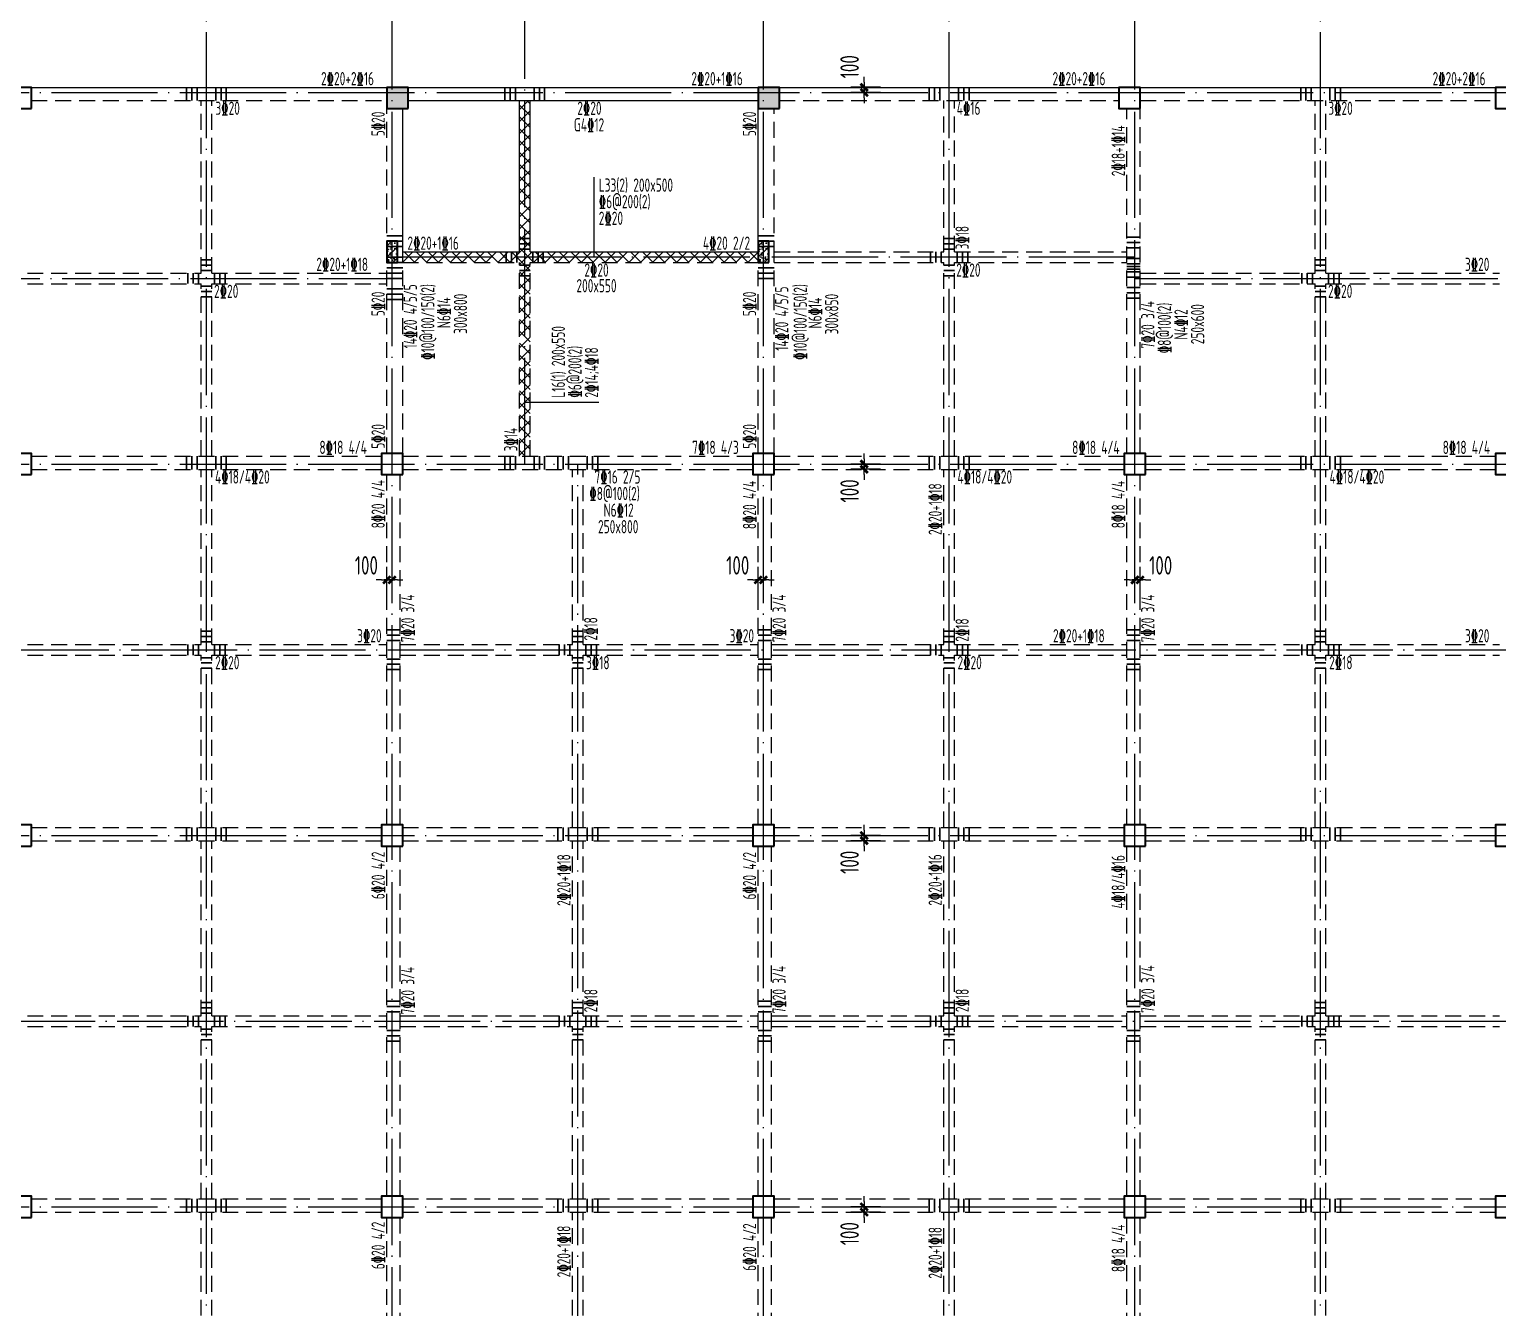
# Model space of a CAD drawing. Extents: x 8243024 to 8945023, y 669070 to 951310.
# Drawn here: x 8712344 to 8740019, y 768761 to 792854 of the extents above; entities that cross this region are included whole.
import ezdxf

# ---------------------------------------------------------------- set-up
doc = ezdxf.new("R2010")
doc.units = 0
doc.header["$LTSCALE"] = 1000
doc.linetypes.add('DASHED', pattern=[0.75, 0.5, -0.25])
doc.linetypes.add('DOTE', pattern=[2.42, 2, -0.2, 0.02, -0.2])
doc.layers.get('0').update_dxf_attribs({"linetype": 'CONTINUOUS'})
doc.layers.get('Defpoints').update_dxf_attribs({"linetype": 'CONTINUOUS'})
for name, color, linetype in [('BEAM', 4, 'DASHED'), ('BEAM_CON', 4, 'CONTINUOUS'), ('DIM', 3, 'CONTINUOUS'), ('DOTE', 1, 'DOTE'), ('HATCH', 254, 'CONTINUOUS'), ('柱涂实', 54, 'CONTINUOUS')]:
    doc.layers.add(name, color=color, linetype=linetype)
for name, color, linetype, lineweight in [('柱', 2, 'CONTINUOUS', 35), ('梁原位标注', 7, 'CONTINUOUS', 25), ('梁原位标注竖向', 7, 'CONTINUOUS', 25), ('梁集中标注', 2, 'CONTINUOUS', 25), ('梁集中标注竖向', 2, 'CONTINUOUS', 25), ('次梁箍筋', 1, 'CONTINUOUS', 30)]:
    doc.layers.add(name, color=color, linetype=linetype, lineweight=lineweight)
doc.styles.add('TSSD_Dimension', font='Tssdeng.shx', dxfattribs={"width": 0.7, "bigfont": 'tssdchn.shx'})
doc.styles.add('TSSD_REIN', font='Tssdeng.shx', dxfattribs={"width": 0.7, "bigfont": 'hztxt.shx'})
doc.dimstyles.new('TSSD_100_100$0', dxfattribs={"dimtxt": 350, "dimasz": 100, "dimexe": 250, "dimexo": 150, "dimgap": 100, "dimtad": 1, "dimdec": 0, "dimzin": 0, "dimdsep": 46, "dimtxsty": 'TSSD_Dimension', "dimblk": '_TSDBK', "dimblk1": '_TSDBK', "dimblk2": '_TSDBK', "dimsah": 1, "dimcen": 0, "dimclrt": 7, "dimadec": 0, "dimazin": 0, "dimtfac": 1, "dimtdec": 0, "dimtix": 1, "dimtmove": 2, "dimatfit": 3, "dimldrblk": '_TSDBK', "dimfxl": 0, "dimtolj": 1, "dimtzin": 0, "dimarcsym": 0})

# ---------------------------------------------------------------- blocks, each defined once
blk = doc.blocks.new('3b')
at = {"layer": '柱涂实'}
for points in [[(8230264, 775175), (8230264, 775575), (8229864, 775575), (8229864, 775175)], [(8237264, 775175), (8237264, 775575), (8236864, 775575), (8236864, 775175)]]:
    blk.add_hatch(color=256, dxfattribs=at).paths.add_polyline_path(points)
at = {"layer": 'BEAM', "ltscale": 0.6}
for p, q in [((8223164, 775325), (8229864, 775325)), ((8226364, 772075), (8226364, 775325)), ((8226564, 772075), (8226564, 775325)), ((8237264, 775325), (8243664, 775325)), ((8240364, 772475), (8240364, 775325)), ((8240564, 772475), (8240564, 775325)), ((8244064, 775325), (8250764, 775325)), ((8247364, 772075), (8247364, 775325)), ((8247564, 772075), (8247564, 775325)), ((8229864, 772375), (8229864, 775175)), ((8237164, 772375), (8237164, 775175)), ((8243814, 768675), (8243814, 775175)), ((8244064, 768675), (8244064, 775175)), ((8237164, 772475), (8240364, 772475)), ((8240564, 772475), (8243814, 772475)), ((8229864, 768675), (8229864, 772375)), ((8230164, 768675), (8230164, 772375)), ((8230164, 772275), (8232364, 772275)), ((8232364, 768625), (8232364, 772275)), ((8232564, 772275), (8236864, 772275)), ((8232564, 768625), (8232564, 772275)), ((8236864, 768675), (8236864, 772375)), ((8237164, 768675), (8237164, 772375)), ((8237164, 772275), (8240364, 772275)), ((8240364, 768625), (8240364, 772275)), ((8240564, 772275), (8243814, 772275)), ((8240564, 768625), (8240564, 772275)), ((8223089, 772075), (8226364, 772075)), ((8223089, 771875), (8226364, 771875)), ((8226364, 768625), (8226364, 771875)), ((8226564, 772075), (8229864, 772075)), ((8226564, 771875), (8229864, 771875)), ((8226564, 768625), (8226564, 771875)), ((8244064, 772075), (8247364, 772075)), ((8244064, 771875), (8247364, 771875)), ((8247364, 768625), (8247364, 771875)), ((8247564, 772075), (8250839, 772075)), ((8247564, 771875), (8250839, 771875)), ((8247564, 768625), (8247564, 771875)), ((8223164, 768625), (8229764, 768625)), ((8230164, 768625), (8236764, 768625)), ((8237164, 768625), (8243764, 768625)), ((8244164, 768625), (8250764, 768625)), ((8223164, 768375), (8229764, 768375)), ((8226364, 765075), (8226364, 768375)), ((8226564, 765075), (8226564, 768375)), ((8229864, 761675), (8229864, 768275)), ((8230114, 761675), (8230114, 768275)), ((8230164, 768375), (8236764, 768375)), ((8233364, 765075), (8233364, 768375)), ((8233564, 765075), (8233564, 768375)), ((8236864, 761675), (8236864, 768275)), ((8237114, 761675), (8237114, 768275)), ((8237164, 768375), (8243764, 768375)), ((8240364, 765075), (8240364, 768375)), ((8240564, 765075), (8240564, 768375)), ((8243814, 761675), (8243814, 768275)), ((8244064, 761675), (8244064, 768275)), ((8244164, 768375), (8250764, 768375)), ((8247364, 765075), (8247364, 768375)), ((8247564, 765075), (8247564, 768375)), ((8223089, 765075), (8226364, 765075)), ((8226564, 765075), (8229864, 765075)), ((8230114, 765075), (8233364, 765075)), ((8233564, 765075), (8236864, 765075)), ((8237114, 765075), (8240364, 765075)), ((8240564, 765075), (8243814, 765075)), ((8244064, 765075), (8247364, 765075)), ((8247564, 765075), (8250839, 765075)), ((8223089, 764875), (8226364, 764875)), ((8226364, 761625), (8226364, 764875)), ((8226564, 764875), (8229864, 764875)), ((8226564, 761625), (8226564, 764875)), ((8230114, 764875), (8233364, 764875)), ((8233364, 761625), (8233364, 764875)), ((8233564, 764875), (8236864, 764875)), ((8233564, 761625), (8233564, 764875)), ((8237114, 764875), (8240364, 764875)), ((8240364, 761625), (8240364, 764875)), ((8240564, 764875), (8243814, 764875)), ((8240564, 761625), (8240564, 764875)), ((8244064, 764875), (8247364, 764875)), ((8247364, 761625), (8247364, 764875)), ((8247564, 764875), (8250839, 764875)), ((8247564, 761625), (8247564, 764875)), ((8223164, 761625), (8229764, 761625)), ((8230164, 761625), (8236764, 761625)), ((8237164, 761625), (8243764, 761625)), ((8244164, 761625), (8250764, 761625)), ((8223164, 761375), (8229764, 761375)), ((8226364, 758075), (8226364, 761375)), ((8226564, 758075), (8226564, 761375)), ((8230164, 761375), (8236764, 761375)), ((8233364, 758075), (8233364, 761375)), ((8233564, 758075), (8233564, 761375)), ((8237164, 761375), (8243764, 761375)), ((8240364, 758075), (8240364, 761375)), ((8240564, 758075), (8240564, 761375)), ((8244164, 761375), (8250764, 761375)), ((8247364, 758075), (8247364, 761375)), ((8247564, 758075), (8247564, 761375)), ((8229864, 754675), (8229864, 761275)), ((8230114, 754675), (8230114, 761275)), ((8236864, 754675), (8236864, 761275)), ((8237114, 754675), (8237114, 761275)), ((8243814, 754675), (8243814, 761275)), ((8244064, 754675), (8244064, 761275)), ((8223089, 758075), (8226364, 758075)), ((8226564, 758075), (8229864, 758075)), ((8230114, 758075), (8233364, 758075)), ((8233564, 758075), (8236864, 758075)), ((8237114, 758075), (8240364, 758075)), ((8240564, 758075), (8243814, 758075)), ((8244064, 758075), (8247364, 758075)), ((8247564, 758075), (8250839, 758075)), ((8223089, 757875), (8226364, 757875)), ((8226364, 754625), (8226364, 757875)), ((8226564, 757875), (8229864, 757875)), ((8226564, 754625), (8226564, 757875)), ((8230114, 757875), (8233364, 757875)), ((8233364, 754625), (8233364, 757875)), ((8233564, 757875), (8236864, 757875)), ((8233564, 754625), (8233564, 757875)), ((8237114, 757875), (8240364, 757875)), ((8240364, 754625), (8240364, 757875)), ((8240564, 757875), (8243814, 757875)), ((8240564, 754625), (8240564, 757875)), ((8244064, 757875), (8247364, 757875)), ((8247364, 754625), (8247364, 757875)), ((8247564, 757875), (8250839, 757875)), ((8247564, 754625), (8247564, 757875)), ((8223164, 754625), (8229764, 754625)), ((8230164, 754625), (8236764, 754625)), ((8237164, 754625), (8243764, 754625)), ((8244164, 754625), (8250764, 754625)), ((8223164, 754375), (8229764, 754375)), ((8226364, 751075), (8226364, 754375)), ((8226564, 751075), (8226564, 754375)), ((8229864, 747675), (8229864, 754275)), ((8230114, 747675), (8230114, 754275)), ((8230164, 754375), (8236764, 754375)), ((8233364, 751075), (8233364, 754375)), ((8233564, 751075), (8233564, 754375)), ((8236864, 747675), (8236864, 754275)), ((8237114, 747675), (8237114, 754275)), ((8237164, 754375), (8243764, 754375)), ((8240364, 751075), (8240364, 754375)), ((8240564, 751075), (8240564, 754375)), ((8243814, 747675), (8243814, 754275)), ((8244064, 747675), (8244064, 754275)), ((8244164, 754375), (8250764, 754375)), ((8247364, 751075), (8247364, 754375)), ((8247564, 751075), (8247564, 754375))]:
    blk.add_line(p, q, dxfattribs=at)
at = {"layer": 'BEAM_CON'}
for p, q in [((8223164, 775575), (8229864, 775575)), ((8230264, 775575), (8236864, 775575)), ((8237264, 775575), (8243664, 775575)), ((8244064, 775575), (8250764, 775575)), ((8230264, 775325), (8236864, 775325)), ((8232364, 772475), (8232364, 775325)), ((8232564, 772475), (8232564, 775325)), ((8230164, 772375), (8230164, 775175)), ((8236864, 772375), (8236864, 775175)), ((8230164, 772475), (8232364, 772475)), ((8232564, 772475), (8236864, 772475))]:
    blk.add_line(p, q, dxfattribs=at)
at = {"layer": '柱'}
for points in [[(8223164, 775175), (8223164, 775575), (8222764, 775575), (8222764, 775175)], [(8230264, 775175), (8230264, 775575), (8229864, 775575), (8229864, 775175)], [(8237264, 775175), (8237264, 775575), (8236864, 775575), (8236864, 775175)], [(8244064, 775175), (8244064, 775575), (8243664, 775575), (8243664, 775175)], [(8251164, 775175), (8251164, 775575), (8250764, 775575), (8250764, 775175)], [(8223164, 768275), (8223164, 768675), (8222764, 768675), (8222764, 768275)], [(8230164, 768275), (8230164, 768675), (8229764, 768675), (8229764, 768275)], [(8237164, 768275), (8237164, 768675), (8236764, 768675), (8236764, 768275)], [(8244164, 768275), (8244164, 768675), (8243764, 768675), (8243764, 768275)], [(8251164, 768275), (8251164, 768675), (8250764, 768675), (8250764, 768275)], [(8223164, 761275), (8223164, 761675), (8222764, 761675), (8222764, 761275)], [(8230164, 761275), (8230164, 761675), (8229764, 761675), (8229764, 761275)], [(8237164, 761275), (8237164, 761675), (8236764, 761675), (8236764, 761275)], [(8244164, 761275), (8244164, 761675), (8243764, 761675), (8243764, 761275)], [(8251164, 761275), (8251164, 761675), (8250764, 761675), (8250764, 761275)], [(8223164, 754275), (8223164, 754675), (8222764, 754675), (8222764, 754275)], [(8230164, 754275), (8230164, 754675), (8229764, 754675), (8229764, 754275)], [(8237164, 754275), (8237164, 754675), (8236764, 754675), (8236764, 754275)], [(8244164, 754275), (8244164, 754675), (8243764, 754675), (8243764, 754275)], [(8251164, 754275), (8251164, 754675), (8250764, 754675), (8250764, 754275)]]:
    blk.add_lwpolyline(points, close=True, dxfattribs=at)
at = {"layer": '柱涂实', "linetype": 'Continuous'}
for points in [[(8230264, 775175), (8230264, 775575), (8229864, 775575), (8229864, 775175)], [(8237264, 775175), (8237264, 775575), (8236864, 775575), (8236864, 775175)]]:
    blk.add_lwpolyline(points, close=True, dxfattribs=at)
blk = doc.blocks.new('_TSDBK')
blk.add_line((-1, 0), (1.5, 0))
at = {"const_width": 0.5}
blk.add_lwpolyline([(-0.7, -0.7), (0.7, 0.7)], dxfattribs=at)
blk = doc.blocks.new('*D3725')
at = {"layer": 'Defpoints', "color": 0}
for p in [(8719181, 782477), (8719081, 781907), (8719181, 781907)]:
    blk.add_point(p, dxfattribs=at)
at = {"layer": 'DIM', "color": 0, "lineweight": -2}
for p, q in [((8719081, 782057), (8719081, 782727)), ((8719181, 782057), (8719181, 782727)), ((8718981, 782477), (8718881, 782477)), ((8719081, 782477), (8719181, 782477)), ((8719281, 782477), (8719381, 782477))]:
    blk.add_line(p, q, dxfattribs=at)
at = {"layer": 'DIM', "color": 0, "lineweight": -2, "xscale": 100, "yscale": 100, "zscale": 100}
blk.add_blockref('_TSDBK', (8719081, 782477), dxfattribs=at)
at = {"layer": 'DIM', "color": 0, "lineweight": -2, "xscale": 100, "yscale": 100, "zscale": 100, "rotation": 180}
blk.add_blockref('_TSDBK', (8719181, 782477), dxfattribs=at)
at = {"layer": 'DIM', "color": 7, "insert": (8718696, 782752), "char_height": 350, "attachment_point": 5, "style": 'TSSD_Dimension'}
blk.add_mtext('\\A1;100', dxfattribs=at)
blk = doc.blocks.new('*D3726')
at = {"layer": 'Defpoints', "color": 0}
for p in [(8726181, 782477), (8726081, 781907), (8726181, 781907)]:
    blk.add_point(p, dxfattribs=at)
at = {"layer": 'DIM', "color": 0, "lineweight": -2}
for p, q in [((8726081, 782057), (8726081, 782727)), ((8726181, 782057), (8726181, 782727)), ((8725981, 782477), (8725881, 782477)), ((8726081, 782477), (8726181, 782477)), ((8726281, 782477), (8726381, 782477))]:
    blk.add_line(p, q, dxfattribs=at)
at = {"layer": 'DIM', "color": 0, "lineweight": -2, "xscale": 100, "yscale": 100, "zscale": 100}
blk.add_blockref('_TSDBK', (8726081, 782477), dxfattribs=at)
at = {"layer": 'DIM', "color": 0, "lineweight": -2, "xscale": 100, "yscale": 100, "zscale": 100, "rotation": 180}
blk.add_blockref('_TSDBK', (8726181, 782477), dxfattribs=at)
at = {"layer": 'DIM', "color": 7, "insert": (8725696, 782752), "char_height": 350, "attachment_point": 5, "style": 'TSSD_Dimension'}
blk.add_mtext('\\A1;100', dxfattribs=at)
blk = doc.blocks.new('*D3727')
at = {"layer": 'Defpoints', "color": 0}
for p in [(8733281, 782477), (8733181, 781907), (8733281, 781907)]:
    blk.add_point(p, dxfattribs=at)
at = {"layer": 'DIM', "color": 0, "lineweight": -2}
for p, q in [((8733181, 782057), (8733181, 782727)), ((8733281, 782057), (8733281, 782727)), ((8733081, 782477), (8732981, 782477)), ((8733181, 782477), (8733281, 782477)), ((8733381, 782477), (8733481, 782477))]:
    blk.add_line(p, q, dxfattribs=at)
at = {"layer": 'DIM', "color": 0, "lineweight": -2, "xscale": 100, "yscale": 100, "zscale": 100}
blk.add_blockref('_TSDBK', (8733181, 782477), dxfattribs=at)
at = {"layer": 'DIM', "color": 0, "lineweight": -2, "xscale": 100, "yscale": 100, "zscale": 100, "rotation": 180}
blk.add_blockref('_TSDBK', (8733281, 782477), dxfattribs=at)
at = {"layer": 'DIM', "color": 7, "insert": (8733668, 782752), "char_height": 350, "attachment_point": 5, "style": 'TSSD_Dimension'}
blk.add_mtext('\\A1;100', dxfattribs=at)
blk = doc.blocks.new('*D3735')
at = {"layer": 'Defpoints', "color": 0}
for p in [(8728079, 791662), (8728535, 791762), (8728535, 791662)]:
    blk.add_point(p, dxfattribs=at)
at = {"layer": 'DIM', "color": 0, "lineweight": -2}
for p, q in [((8728079, 791862), (8728079, 791962)), ((8728385, 791762), (8727829, 791762)), ((8728385, 791662), (8727829, 791662)), ((8728079, 791762), (8728079, 791662)), ((8728079, 791562), (8728079, 791462))]:
    blk.add_line(p, q, dxfattribs=at)
at = {"layer": 'DIM', "color": 0, "lineweight": -2, "xscale": 100, "yscale": 100, "zscale": 100}
for p, rotation in [((8728079, 791762), 270), ((8728079, 791662), 90)]:
    blk.add_blockref('_TSDBK', p, dxfattribs=dict(at, rotation=rotation))
at = {"layer": 'DIM', "color": 7, "insert": (8727804, 792150), "char_height": 350, "attachment_point": 5, "rotation": 90, "style": 'TSSD_Dimension'}
blk.add_mtext('\\A1;100', dxfattribs=at)
blk = doc.blocks.new('*D3736')
at = {"layer": 'Defpoints', "color": 0}
for p in [(8728535, 784662), (8728079, 784562), (8728535, 784562)]:
    blk.add_point(p, dxfattribs=at)
at = {"layer": 'DIM', "color": 0, "lineweight": -2}
for p, q in [((8728385, 784662), (8727829, 784662)), ((8728079, 784762), (8728079, 784862)), ((8728079, 784662), (8728079, 784562)), ((8728385, 784562), (8727829, 784562)), ((8728079, 784462), (8728079, 784362))]:
    blk.add_line(p, q, dxfattribs=at)
at = {"layer": 'DIM', "color": 0, "lineweight": -2, "xscale": 100, "yscale": 100, "zscale": 100}
for p, rotation in [((8728079, 784662), 270), ((8728079, 784562), 90)]:
    blk.add_blockref('_TSDBK', p, dxfattribs=dict(at, rotation=rotation))
at = {"layer": 'DIM', "color": 7, "insert": (8727804, 784155), "char_height": 350, "attachment_point": 5, "rotation": 90, "style": 'TSSD_Dimension'}
blk.add_mtext('\\A1;100', dxfattribs=at)
blk = doc.blocks.new('*D3737')
at = {"layer": 'Defpoints', "color": 0}
for p in [(8728079, 777562), (8728535, 777662), (8728535, 777562)]:
    blk.add_point(p, dxfattribs=at)
at = {"layer": 'DIM', "color": 0, "lineweight": -2}
for p, q in [((8728079, 777762), (8728079, 777862)), ((8728385, 777662), (8727829, 777662)), ((8728385, 777562), (8727829, 777562)), ((8728079, 777662), (8728079, 777562)), ((8728079, 777462), (8728079, 777362))]:
    blk.add_line(p, q, dxfattribs=at)
at = {"layer": 'DIM', "color": 0, "lineweight": -2, "xscale": 100, "yscale": 100, "zscale": 100}
for p, rotation in [((8728079, 777662), 270), ((8728079, 777562), 90)]:
    blk.add_blockref('_TSDBK', p, dxfattribs=dict(at, rotation=rotation))
at = {"layer": 'DIM', "color": 7, "insert": (8727804, 777155), "char_height": 350, "attachment_point": 5, "rotation": 90, "style": 'TSSD_Dimension'}
blk.add_mtext('\\A1;100', dxfattribs=at)
blk = doc.blocks.new('*D3738')
at = {"layer": 'Defpoints', "color": 0}
for p in [(8728079, 770562), (8728535, 770662), (8728535, 770562)]:
    blk.add_point(p, dxfattribs=at)
at = {"layer": 'DIM', "color": 0, "lineweight": -2}
for p, q in [((8728079, 770762), (8728079, 770862)), ((8728385, 770662), (8727829, 770662)), ((8728385, 770562), (8727829, 770562)), ((8728079, 770662), (8728079, 770562)), ((8728079, 770462), (8728079, 770362))]:
    blk.add_line(p, q, dxfattribs=at)
at = {"layer": 'DIM', "color": 0, "lineweight": -2, "xscale": 100, "yscale": 100, "zscale": 100}
for p, rotation in [((8728079, 770662), 270), ((8728079, 770562), 90)]:
    blk.add_blockref('_TSDBK', p, dxfattribs=dict(at, rotation=rotation))
at = {"layer": 'DIM', "color": 7, "insert": (8727804, 770155), "char_height": 350, "attachment_point": 5, "rotation": 90, "style": 'TSSD_Dimension'}
blk.add_mtext('\\A1;100', dxfattribs=at)

msp = doc.modelspace()

# ---------------------------------------------------------------- hatches: boundary and pattern name
at = {"layer": 'HATCH'}
h = msp.add_hatch(dxfattribs=at)
h.set_pattern_fill('HOLE_MATETIEL', color=256, scale=50, style=0)
h.set_pattern_definition([(45, (0, 0), (-112.2532015, 112.2532015), []), (135, (0, 0), (-112.2532015, -112.2532015), [])])
h.paths.add_polyline_path([(8726081.4, 788661.6), (8721781.4, 788661.6), (8721781.4, 791511.6), (8721581.4, 791511.6), (8721581.4, 788661.6), (8719381.4, 788661.6), (8719381.4, 788561.6), (8719381.4, 788461.6), (8721581.4, 788461.6), (8721581.4, 784811.6), (8721781.4, 784811.6), (8721781.4, 788461.6), (8726081.4, 788461.6)])
h = msp.add_hatch(dxfattribs=at)
h.set_pattern_fill('ARMORED', color=256, scale=30, style=0)
h.set_pattern_definition([(50, (1395228.2, 126499.57), (215.1780548, -18.8256405), [22.5, -247.5]), (355, (1395228.2, 126499.57), (-41.6254, 225.65764), [18, -198]), (100.4514, (1395246.13, 126498), (173.5528145, 206.8318626), [19.122057, -210.3426336]), (46.1842, (1395228.2, 126559.57), (320.172315, -49.655704), [33.75, -371.25]), (96.6356, (1395254.88, 126555.43), (280.398812, 292.235361), [28.683086, -315.5139]), (351.1842, (1395228.2, 126559.57), (280.398584, 292.23558), [27, -297]), (21, (1395258.2, 126544.57), (179.0721156, -120.785667), [22.5, -247.5]), (326, (1395258.2, 126544.57), (72.9945996, 217.5450135), [18, -198]), (71.4514, (1395273.12, 126534.5), (252.0667886, 96.759149), [19.122057, -210.3426336]), (37.5, (1395228.194, 126499.57), (3.6479566, 99.86815615), [0, -195.6, 0, -201, 0, -198.75]), (7.5, (1395228.19, 126499.57), (78.9208612, 118.3235136), [0, -114.6, 0, -191.1, 0, -75.75]), (327.5, (1395161.294, 126499.57), (160.14673085, -6.7664615), [0, -75, 0, -234, 0, -310.5]), (317.5, (1395131.3, 126499.57), (174.9558508, 30.0314947), [0, -97.5, 0, -155.4, 0, -220.5]), (45, (1395228.2, 126499.57), (-106.0660172, 106.0660172), [])])
h.paths.add_polyline_path([(8719281.4, 788861.6), (8719081.4, 788861.6), (8719081.4, 788461.6), (8719281.4, 788461.6)])
h = msp.add_hatch(dxfattribs=at)
h.set_pattern_fill('ARMORED', color=256, scale=30, style=0)
h.set_pattern_definition([(50, (1402228.2, 126499.57), (215.1780548, -18.8256405), [22.5, -247.5]), (355, (1402228.2, 126499.57), (-41.6254, 225.65764), [18, -198]), (100.4514, (1402246.13, 126498), (173.5528145, 206.8318626), [19.122057, -210.3426336]), (46.1842, (1402228.2, 126559.57), (320.172315, -49.655704), [33.75, -371.25]), (96.6356, (1402254.88, 126555.43), (280.398812, 292.235361), [28.683086, -315.5139]), (351.1842, (1402228.2, 126559.57), (280.398584, 292.23558), [27, -297]), (21, (1402258.2, 126544.57), (179.0721156, -120.785667), [22.5, -247.5]), (326, (1402258.2, 126544.57), (72.9945996, 217.5450135), [18, -198]), (71.4514, (1402273.12, 126534.5), (252.0667886, 96.759149), [19.122057, -210.3426336]), (37.5, (1402228.194, 126499.57), (3.6479566, 99.86815615), [0, -195.6, 0, -201, 0, -198.75]), (7.5, (1402228.19, 126499.57), (78.9208612, 118.3235136), [0, -114.6, 0, -191.1, 0, -75.75]), (327.5, (1402161.294, 126499.57), (160.14673085, -6.7664615), [0, -75, 0, -234, 0, -310.5]), (317.5, (1402131.3, 126499.57), (174.9558508, 30.0314947), [0, -97.5, 0, -155.4, 0, -220.5]), (45, (1402228.2, 126499.57), (-106.0660172, 106.0660172), [])])
h.paths.add_polyline_path([(8726281.4, 788861.6), (8726081.4, 788861.6), (8726081.4, 788461.6), (8726281.4, 788461.6)])

# ---------------------------------------------------------------- linework, layer by layer
at = {"layer": 'DOTE'}
for p, q in [((8715681.4, 749661.6), (8715681.4, 793161.6)), ((8719181.4, 748161.6), (8719181.4, 793161.6)), ((8721681.4, 784661.6), (8721681.4, 793161.6)), ((8726181.4, 748161.6), (8726181.4, 793161.6)), ((8729681.4, 749661.6), (8729681.4, 793161.6)), ((8733181.4, 748161.6), (8733181.4, 793161.6)), ((8736681.4, 749661.6), (8736681.4, 793161.6)), ((8618381.4, 791661.6), (8748681.4, 791661.6)), ((8733181.4, 788561.6), (8719181.4, 788561.6)), ((8654881.4, 788161.6), (8719181.4, 788161.6)), ((8733181.4, 788161.6), (8748681.4, 788161.6)), ((8618381.4, 784661.6), (8748681.4, 784661.6)), ((8722681.4, 748161.6), (8722681.4, 784661.6)), ((8619881.4, 781161.6), (8748681.4, 781161.6)), ((8618381.4, 777661.6), (8748681.4, 777661.6)), ((8626881.4, 774161.6), (8748681.4, 774161.6)), ((8618381.4, 770661.6), (8748681.4, 770661.6))]:
    msp.add_line(p, q, dxfattribs=at)
at = {"layer": '柱'}
for points in [[(8719281.4, 788461.6), (8719281.4, 788861.6), (8719081.4, 788861.6), (8719081.4, 788461.6)], [(8726281.4, 788461.6), (8726281.4, 788861.6), (8726081.4, 788861.6), (8726081.4, 788461.6)]]:
    msp.add_lwpolyline(points, close=True, dxfattribs=at)
at = {"layer": '梁集中标注', "linetype": 'Continuous'}
msp.add_line((8722987.6, 788561.6), (8722987.6, 790067.9), dxfattribs=at)
at = {"layer": '梁集中标注竖向', "linetype": 'Continuous'}
msp.add_line((8723079.6, 785824.3), (8721681.4, 785824.3), dxfattribs=at)
at = {"layer": '次梁箍筋', "linetype": 'Continuous'}
for p, q in [((8715306.4, 791761.6), (8715306.4, 791511.6)), ((8715406.4, 791761.6), (8715406.4, 791511.6)), ((8715506.4, 791761.6), (8715506.4, 791511.6)), ((8715856.4, 791761.6), (8715856.4, 791511.6)), ((8715956.4, 791761.6), (8715956.4, 791511.6)), ((8716056.4, 791761.6), (8716056.4, 791511.6)), ((8721306.4, 791761.6), (8721306.4, 791511.6)), ((8721406.4, 791761.6), (8721406.4, 791511.6)), ((8721506.4, 791761.6), (8721506.4, 791511.6)), ((8721856.4, 791761.6), (8721856.4, 791511.6)), ((8721956.4, 791761.6), (8721956.4, 791511.6)), ((8722056.4, 791761.6), (8722056.4, 791511.6)), ((8729306.4, 791761.6), (8729306.4, 791511.6)), ((8729406.4, 791761.6), (8729406.4, 791511.6)), ((8729506.4, 791761.6), (8729506.4, 791511.6)), ((8729856.4, 791761.6), (8729856.4, 791511.6)), ((8729956.4, 791761.6), (8729956.4, 791511.6)), ((8730056.4, 791761.6), (8730056.4, 791511.6)), ((8736306.4, 791761.6), (8736306.4, 791511.6)), ((8736406.4, 791761.6), (8736406.4, 791511.6)), ((8736506.4, 791761.6), (8736506.4, 791511.6)), ((8736856.4, 791761.6), (8736856.4, 791511.6)), ((8736956.4, 791761.6), (8736956.4, 791511.6)), ((8737056.4, 791761.6), (8737056.4, 791511.6)), ((8719081.4, 788961.6), (8719381.4, 788961.6)), ((8719081.4, 788861.6), (8719381.4, 788861.6)), ((8719081.4, 788761.6), (8719381.4, 788761.6)), ((8721581.4, 788911.6), (8721781.4, 788911.6)), ((8721581.4, 788811.6), (8721781.4, 788811.6)), ((8726081.4, 788961.6), (8726381.4, 788961.6)), ((8726081.4, 788861.6), (8726381.4, 788861.6)), ((8726081.4, 788761.6), (8726381.4, 788761.6)), ((8729581.4, 788911.6), (8729781.4, 788911.6)), ((8729581.4, 788811.6), (8729781.4, 788811.6)), ((8733031.4, 788936.6), (8733281.4, 788936.6)), ((8733031.4, 788836.6), (8733281.4, 788836.6)), ((8715581.4, 788511.6), (8715781.4, 788511.6)), ((8719081.4, 788561.6), (8719381.4, 788561.6)), ((8719081.4, 788461.6), (8719381.4, 788461.6)), ((8721331.4, 788661.6), (8721331.4, 788461.6)), ((8721431.4, 788661.6), (8721431.4, 788461.6)), ((8721531.4, 788661.6), (8721531.4, 788461.6)), ((8721581.4, 788711.6), (8721781.4, 788711.6)), ((8721831.4, 788661.6), (8721831.4, 788461.6)), ((8721931.4, 788661.6), (8721931.4, 788461.6)), ((8722031.4, 788661.6), (8722031.4, 788461.6)), ((8729331.4, 788661.6), (8729331.4, 788461.6)), ((8729431.4, 788661.6), (8729431.4, 788461.6)), ((8729531.4, 788661.6), (8729531.4, 788461.6)), ((8729581.4, 788711.6), (8729781.4, 788711.6)), ((8729831.4, 788661.6), (8729831.4, 788461.6)), ((8729931.4, 788661.6), (8729931.4, 788461.6)), ((8730031.4, 788661.6), (8730031.4, 788461.6)), ((8733031.4, 788736.6), (8733281.4, 788736.6)), ((8733031.4, 788536.6), (8733281.4, 788536.6)), ((8736581.4, 788511.6), (8736781.4, 788511.6)), ((8715331.4, 788261.6), (8715331.4, 788061.6)), ((8715431.4, 788261.6), (8715431.4, 788061.6)), ((8715531.4, 788261.6), (8715531.4, 788061.6)), ((8715581.4, 788411.6), (8715781.4, 788411.6)), ((8715581.4, 788311.6), (8715781.4, 788311.6)), ((8715831.4, 788261.6), (8715831.4, 788061.6)), ((8715931.4, 788261.6), (8715931.4, 788061.6)), ((8716031.4, 788261.6), (8716031.4, 788061.6)), ((8719081.4, 788361.6), (8719381.4, 788361.6)), ((8719081.4, 788361.6), (8719381.4, 788361.6)), ((8719081.4, 788261.6), (8719381.4, 788261.6)), ((8721581.4, 788411.6), (8721781.4, 788411.6)), ((8721581.4, 788311.6), (8721781.4, 788311.6)), ((8721581.4, 788211.6), (8721781.4, 788211.6)), ((8726081.4, 788361.6), (8726381.4, 788361.6)), ((8726081.4, 788261.6), (8726381.4, 788261.6)), ((8729581.4, 788411.6), (8729781.4, 788411.6)), ((8729581.4, 788311.6), (8729781.4, 788311.6)), ((8729581.4, 788211.6), (8729781.4, 788211.6)), ((8733031.4, 788436.6), (8733281.4, 788436.6)), ((8733031.4, 788386.6), (8733281.4, 788386.6)), ((8733031.4, 788336.6), (8733281.4, 788336.6)), ((8733031.4, 788286.6), (8733281.4, 788286.6)), ((8733031.4, 788186.6), (8733281.4, 788186.6)), ((8736331.4, 788261.6), (8736331.4, 788061.6)), ((8736431.4, 788261.6), (8736431.4, 788061.6)), ((8736531.4, 788261.6), (8736531.4, 788061.6)), ((8736581.4, 788411.6), (8736781.4, 788411.6)), ((8736581.4, 788311.6), (8736781.4, 788311.6)), ((8736831.4, 788261.6), (8736831.4, 788061.6)), ((8736931.4, 788261.6), (8736931.4, 788061.6)), ((8737031.4, 788261.6), (8737031.4, 788061.6)), ((8715581.4, 788011.6), (8715781.4, 788011.6)), ((8715581.4, 787911.6), (8715781.4, 787911.6)), ((8719081.4, 788161.6), (8719381.4, 788161.6)), ((8719081.4, 787961.6), (8719381.4, 787961.6)), ((8726081.4, 788161.6), (8726381.4, 788161.6)), ((8733031.4, 787986.6), (8733281.4, 787986.6)), ((8736581.4, 788011.6), (8736781.4, 788011.6)), ((8736581.4, 787911.6), (8736781.4, 787911.6)), ((8715581.4, 787811.6), (8715781.4, 787811.6)), ((8719081.4, 787861.6), (8719381.4, 787861.6)), ((8719081.4, 787761.6), (8719381.4, 787761.6)), ((8733031.4, 787886.6), (8733281.4, 787886.6)), ((8733031.4, 787786.6), (8733281.4, 787786.6)), ((8736581.4, 787811.6), (8736781.4, 787811.6)), ((8715306.4, 784811.6), (8715306.4, 784561.6)), ((8715406.4, 784811.6), (8715406.4, 784561.6)), ((8715506.4, 784811.6), (8715506.4, 784561.6)), ((8715856.4, 784811.6), (8715856.4, 784561.6)), ((8715956.4, 784811.6), (8715956.4, 784561.6)), ((8716056.4, 784811.6), (8716056.4, 784561.6)), ((8721306.4, 784811.6), (8721306.4, 784561.6)), ((8721406.4, 784811.6), (8721406.4, 784561.6)), ((8721506.4, 784811.6), (8721506.4, 784561.6)), ((8721856.4, 784811.6), (8721856.4, 784561.6)), ((8721956.4, 784811.6), (8721956.4, 784561.6)), ((8722056.4, 784811.6), (8722056.4, 784561.6)), ((8722306.4, 784811.6), (8722306.4, 784561.6)), ((8722406.4, 784811.6), (8722406.4, 784561.6)), ((8722506.4, 784811.6), (8722506.4, 784561.6)), ((8722856.4, 784811.6), (8722856.4, 784561.6)), ((8722956.4, 784811.6), (8722956.4, 784561.6)), ((8723056.4, 784811.6), (8723056.4, 784561.6)), ((8729306.4, 784811.6), (8729306.4, 784561.6)), ((8729406.4, 784811.6), (8729406.4, 784561.6)), ((8729506.4, 784811.6), (8729506.4, 784561.6)), ((8729856.4, 784811.6), (8729856.4, 784561.6)), ((8729956.4, 784811.6), (8729956.4, 784561.6)), ((8730056.4, 784811.6), (8730056.4, 784561.6)), ((8736306.4, 784811.6), (8736306.4, 784561.6)), ((8736406.4, 784811.6), (8736406.4, 784561.6)), ((8736506.4, 784811.6), (8736506.4, 784561.6)), ((8736856.4, 784811.6), (8736856.4, 784561.6)), ((8736956.4, 784811.6), (8736956.4, 784561.6)), ((8737056.4, 784811.6), (8737056.4, 784561.6)), ((8715581.4, 781511.6), (8715781.4, 781511.6)), ((8715581.4, 781411.6), (8715781.4, 781411.6)), ((8715581.4, 781311.6), (8715781.4, 781311.6)), ((8719081.4, 781536.6), (8719331.4, 781536.6)), ((8719081.4, 781436.6), (8719331.4, 781436.6)), ((8719081.4, 781336.6), (8719331.4, 781336.6)), ((8722581.4, 781511.6), (8722781.4, 781511.6)), ((8722581.4, 781411.6), (8722781.4, 781411.6)), ((8722581.4, 781311.6), (8722781.4, 781311.6)), ((8726081.4, 781536.6), (8726331.4, 781536.6)), ((8726081.4, 781436.6), (8726331.4, 781436.6)), ((8726081.4, 781336.6), (8726331.4, 781336.6)), ((8729581.4, 781511.6), (8729781.4, 781511.6)), ((8729581.4, 781411.6), (8729781.4, 781411.6)), ((8729581.4, 781311.6), (8729781.4, 781311.6)), ((8733031.4, 781536.6), (8733281.4, 781536.6)), ((8733031.4, 781436.6), (8733281.4, 781436.6)), ((8733031.4, 781336.6), (8733281.4, 781336.6)), ((8736581.4, 781511.6), (8736781.4, 781511.6)), ((8736581.4, 781411.6), (8736781.4, 781411.6)), ((8736581.4, 781311.6), (8736781.4, 781311.6)), ((8715331.4, 781261.6), (8715331.4, 781061.6)), ((8715431.4, 781261.6), (8715431.4, 781061.6)), ((8715531.4, 781261.6), (8715531.4, 781061.6)), ((8715581.4, 781011.6), (8715781.4, 781011.6)), ((8715831.4, 781261.6), (8715831.4, 781061.6)), ((8715931.4, 781261.6), (8715931.4, 781061.6)), ((8716031.4, 781261.6), (8716031.4, 781061.6)), ((8722331.4, 781261.6), (8722331.4, 781061.6)), ((8722431.4, 781261.6), (8722431.4, 781061.6)), ((8722531.4, 781261.6), (8722531.4, 781061.6)), ((8722581.4, 781011.6), (8722781.4, 781011.6)), ((8722831.4, 781261.6), (8722831.4, 781061.6)), ((8722931.4, 781261.6), (8722931.4, 781061.6)), ((8723031.4, 781261.6), (8723031.4, 781061.6)), ((8729331.4, 781261.6), (8729331.4, 781061.6)), ((8729431.4, 781261.6), (8729431.4, 781061.6)), ((8729531.4, 781261.6), (8729531.4, 781061.6)), ((8729581.4, 781011.6), (8729781.4, 781011.6)), ((8729831.4, 781261.6), (8729831.4, 781061.6)), ((8729931.4, 781261.6), (8729931.4, 781061.6)), ((8730031.4, 781261.6), (8730031.4, 781061.6)), ((8736331.4, 781261.6), (8736331.4, 781061.6)), ((8736431.4, 781261.6), (8736431.4, 781061.6)), ((8736531.4, 781261.6), (8736531.4, 781061.6)), ((8736581.4, 781011.6), (8736781.4, 781011.6)), ((8736831.4, 781261.6), (8736831.4, 781061.6)), ((8736931.4, 781261.6), (8736931.4, 781061.6)), ((8737031.4, 781261.6), (8737031.4, 781061.6)), ((8715581.4, 780911.6), (8715781.4, 780911.6)), ((8715581.4, 780811.6), (8715781.4, 780811.6)), ((8719081.4, 780986.6), (8719331.4, 780986.6)), ((8719081.4, 780886.6), (8719331.4, 780886.6)), ((8719081.4, 780786.6), (8719331.4, 780786.6)), ((8722581.4, 780911.6), (8722781.4, 780911.6)), ((8722581.4, 780811.6), (8722781.4, 780811.6)), ((8726081.4, 780986.6), (8726331.4, 780986.6)), ((8726081.4, 780886.6), (8726331.4, 780886.6)), ((8726081.4, 780786.6), (8726331.4, 780786.6)), ((8729581.4, 780911.6), (8729781.4, 780911.6)), ((8729581.4, 780811.6), (8729781.4, 780811.6)), ((8733031.4, 780986.6), (8733281.4, 780986.6)), ((8733031.4, 780886.6), (8733281.4, 780886.6)), ((8733031.4, 780786.6), (8733281.4, 780786.6)), ((8736581.4, 780911.6), (8736781.4, 780911.6)), ((8736581.4, 780811.6), (8736781.4, 780811.6)), ((8715306.4, 777811.6), (8715306.4, 777561.6)), ((8715406.4, 777811.6), (8715406.4, 777561.6)), ((8715506.4, 777811.6), (8715506.4, 777561.6)), ((8715856.4, 777811.6), (8715856.4, 777561.6)), ((8715956.4, 777811.6), (8715956.4, 777561.6)), ((8716056.4, 777811.6), (8716056.4, 777561.6)), ((8722306.4, 777811.6), (8722306.4, 777561.6)), ((8722406.4, 777811.6), (8722406.4, 777561.6)), ((8722506.4, 777811.6), (8722506.4, 777561.6)), ((8722856.4, 777811.6), (8722856.4, 777561.6)), ((8722956.4, 777811.6), (8722956.4, 777561.6)), ((8723056.4, 777811.6), (8723056.4, 777561.6)), ((8729306.4, 777811.6), (8729306.4, 777561.6)), ((8729406.4, 777811.6), (8729406.4, 777561.6)), ((8729506.4, 777811.6), (8729506.4, 777561.6)), ((8729856.4, 777811.6), (8729856.4, 777561.6)), ((8729956.4, 777811.6), (8729956.4, 777561.6)), ((8730056.4, 777811.6), (8730056.4, 777561.6)), ((8736306.4, 777811.6), (8736306.4, 777561.6)), ((8736406.4, 777811.6), (8736406.4, 777561.6)), ((8736506.4, 777811.6), (8736506.4, 777561.6)), ((8736856.4, 777811.6), (8736856.4, 777561.6)), ((8736956.4, 777811.6), (8736956.4, 777561.6)), ((8737056.4, 777811.6), (8737056.4, 777561.6)), ((8715581.4, 774511.6), (8715781.4, 774511.6)), ((8715581.4, 774411.6), (8715781.4, 774411.6)), ((8719081.4, 774536.6), (8719331.4, 774536.6)), ((8719081.4, 774436.6), (8719331.4, 774436.6)), ((8722581.4, 774511.6), (8722781.4, 774511.6)), ((8722581.4, 774411.6), (8722781.4, 774411.6)), ((8726081.4, 774536.6), (8726331.4, 774536.6)), ((8726081.4, 774436.6), (8726331.4, 774436.6)), ((8729581.4, 774511.6), (8729781.4, 774511.6)), ((8729581.4, 774411.6), (8729781.4, 774411.6)), ((8733031.4, 774536.6), (8733281.4, 774536.6)), ((8733031.4, 774436.6), (8733281.4, 774436.6)), ((8736581.4, 774511.6), (8736781.4, 774511.6)), ((8736581.4, 774411.6), (8736781.4, 774411.6)), ((8715331.4, 774261.6), (8715331.4, 774061.6)), ((8715431.4, 774261.6), (8715431.4, 774061.6)), ((8715531.4, 774261.6), (8715531.4, 774061.6)), ((8715581.4, 774311.6), (8715781.4, 774311.6)), ((8715831.4, 774261.6), (8715831.4, 774061.6)), ((8715931.4, 774261.6), (8715931.4, 774061.6)), ((8716031.4, 774261.6), (8716031.4, 774061.6)), ((8719081.4, 774336.6), (8719331.4, 774336.6)), ((8722331.4, 774261.6), (8722331.4, 774061.6)), ((8722431.4, 774261.6), (8722431.4, 774061.6)), ((8722531.4, 774261.6), (8722531.4, 774061.6)), ((8722581.4, 774311.6), (8722781.4, 774311.6)), ((8722831.4, 774261.6), (8722831.4, 774061.6)), ((8722931.4, 774261.6), (8722931.4, 774061.6)), ((8723031.4, 774261.6), (8723031.4, 774061.6)), ((8726081.4, 774336.6), (8726331.4, 774336.6)), ((8729331.4, 774261.6), (8729331.4, 774061.6)), ((8729431.4, 774261.6), (8729431.4, 774061.6)), ((8729531.4, 774261.6), (8729531.4, 774061.6)), ((8729581.4, 774311.6), (8729781.4, 774311.6)), ((8729831.4, 774261.6), (8729831.4, 774061.6)), ((8729931.4, 774261.6), (8729931.4, 774061.6)), ((8730031.4, 774261.6), (8730031.4, 774061.6)), ((8733031.4, 774336.6), (8733281.4, 774336.6)), ((8736331.4, 774261.6), (8736331.4, 774061.6)), ((8736431.4, 774261.6), (8736431.4, 774061.6)), ((8736531.4, 774261.6), (8736531.4, 774061.6)), ((8736581.4, 774311.6), (8736781.4, 774311.6)), ((8736831.4, 774261.6), (8736831.4, 774061.6)), ((8736931.4, 774261.6), (8736931.4, 774061.6)), ((8737031.4, 774261.6), (8737031.4, 774061.6)), ((8715581.4, 774011.6), (8715781.4, 774011.6)), ((8715581.4, 773911.6), (8715781.4, 773911.6)), ((8715581.4, 773811.6), (8715781.4, 773811.6)), ((8719081.4, 773986.6), (8719331.4, 773986.6)), ((8719081.4, 773886.6), (8719331.4, 773886.6)), ((8722581.4, 774011.6), (8722781.4, 774011.6)), ((8722581.4, 773911.6), (8722781.4, 773911.6)), ((8722581.4, 773811.6), (8722781.4, 773811.6)), ((8726081.4, 773986.6), (8726331.4, 773986.6)), ((8726081.4, 773886.6), (8726331.4, 773886.6)), ((8729581.4, 774011.6), (8729781.4, 774011.6)), ((8729581.4, 773911.6), (8729781.4, 773911.6)), ((8729581.4, 773811.6), (8729781.4, 773811.6)), ((8733031.4, 773986.6), (8733281.4, 773986.6)), ((8733031.4, 773886.6), (8733281.4, 773886.6)), ((8736581.4, 774011.6), (8736781.4, 774011.6)), ((8736581.4, 773911.6), (8736781.4, 773911.6)), ((8736581.4, 773811.6), (8736781.4, 773811.6)), ((8719081.4, 773786.6), (8719331.4, 773786.6)), ((8726081.4, 773786.6), (8726331.4, 773786.6)), ((8733031.4, 773786.6), (8733281.4, 773786.6)), ((8715306.4, 770811.6), (8715306.4, 770561.6)), ((8715406.4, 770811.6), (8715406.4, 770561.6)), ((8715506.4, 770811.6), (8715506.4, 770561.6)), ((8715856.4, 770811.6), (8715856.4, 770561.6)), ((8715956.4, 770811.6), (8715956.4, 770561.6)), ((8716056.4, 770811.6), (8716056.4, 770561.6)), ((8722306.4, 770811.6), (8722306.4, 770561.6)), ((8722406.4, 770811.6), (8722406.4, 770561.6)), ((8722506.4, 770811.6), (8722506.4, 770561.6)), ((8722856.4, 770811.6), (8722856.4, 770561.6)), ((8722956.4, 770811.6), (8722956.4, 770561.6)), ((8723056.4, 770811.6), (8723056.4, 770561.6)), ((8729306.4, 770811.6), (8729306.4, 770561.6)), ((8729406.4, 770811.6), (8729406.4, 770561.6)), ((8729506.4, 770811.6), (8729506.4, 770561.6)), ((8729856.4, 770811.6), (8729856.4, 770561.6)), ((8729956.4, 770811.6), (8729956.4, 770561.6)), ((8730056.4, 770811.6), (8730056.4, 770561.6)), ((8736306.4, 770811.6), (8736306.4, 770561.6)), ((8736406.4, 770811.6), (8736406.4, 770561.6)), ((8736506.4, 770811.6), (8736506.4, 770561.6)), ((8736856.4, 770811.6), (8736856.4, 770561.6)), ((8736956.4, 770811.6), (8736956.4, 770561.6)), ((8737056.4, 770811.6), (8737056.4, 770561.6))]:
    msp.add_line(p, q, dxfattribs=at)

# ---------------------------------------------------------------- block references
at = {"layer": '柱涂实'}
msp.add_blockref('3b', (489217.2, 16186.3), dxfattribs=at)

# ---------------------------------------------------------------- texts
at = {"layer": '梁原位标注', "style": 'TSSD_REIN', "width": 0.65}
for s, p in [('2%%13220+2%%13216', (8717842.1, 791800.4)), ('2%%13220+1%%13216', (8724821.8, 791800.4)), ('2%%13220+2%%13216', (8731629.2, 791800.4)), ('2%%13220+2%%13216', (8738792.9, 791800.4)), ('3%%13220', (8715851, 791242.9)), ('2%%13220', (8722671.5, 791242.9)), ('4%%13216', (8729824.8, 791242.9)), ('3%%13220', (8736827.5, 791242.9)), ('G4%%13212', (8722607.5, 790930.4)), ('2%%13220+1%%13216', (8719470.8, 788700.4)), ('4%%13220 2/2', (8725039.4, 788700.4)), ('2%%13220+1%%13218', (8717753.6, 788300.4)), ('3%%13220', (8739403.2, 788300.4)), ('2%%13220', (8722805.6, 788192.9)), ('2%%13220', (8729814, 788192.9)), ('2%%13220', (8715825.6, 787792.9)), ('200x550', (8722656, 787897.9)), ('2%%13220', (8736822.6, 787792.9)), ('8%%13218 4/4', (8717811.2, 784850.4)), ('7%%13218 4/3', (8724836.8, 784850.4)), ('8%%13218 4/4', (8731999.3, 784850.4)), ('8%%13218 4/4', (8738982.5, 784850.4)), ('4%%13218/4%%13220', (8715843.9, 784292.9)), ('7%%13216 2/5', (8722995.7, 784292.9)), ('4%%13218/4%%13220', (8729837.4, 784292.9)), ('4%%13218/4%%13220', (8736851.7, 784292.9)), ('%%1328@100(2)', (8722898.6, 783980.4)), ('N6%%13212', (8723167.5, 783667.9)), ('250x800', (8723063.3, 783355.4)), ('3%%13220', (8718522.5, 781300.4)), ('3%%13220', (8725542.5, 781300.4)), ('2%%13220+1%%13218', (8731638.7, 781300.4)), ('3%%13220', (8739403.2, 781300.4)), ('2%%13220', (8715846.1, 780792.9)), ('3%%13218', (8722837, 780792.9)), ('2%%13220', (8729838.7, 780792.9)), ('2%%13218', (8736844.1, 780792.9))]:
    msp.add_text(s, height=250, dxfattribs=at).set_placement(p)
at = {"layer": '梁原位标注竖向', "style": 'TSSD_REIN', "width": 0.65}
for s, p in [('5%%13220', (8719042.6, 790840.2)), ('5%%13220', (8726042.6, 790840.2)), ('2%%13218+1%%13214', (8732992.6, 790086.9)), ('3%%13218', (8730050.2, 788706.9)), ('14%%13220 4/5/5', (8719650.2, 786840.2)), ('%%13210@100/150(2)', (8719978.1, 786627.2)), ('14%%13220 4/5/5', (8726650.2, 786798.6)), ('%%13210@100/150(2)', (8726998.4, 786627.2)), ('5%%13220', (8719042.6, 787447.4)), ('N6%%13214', (8720282.2, 787222.9)), ('300x800', (8720594.7, 787115.3)), ('5%%13220', (8726042.6, 787447.4)), ('N6%%13214', (8727278.8, 787217.4)), ('300x850', (8727591.3, 787106.4)), ('7%%13220 3/4', (8733550.2, 786836.8)), ('%%1328@100(2)', (8733862.7, 786750.4)), ('250x600', (8734487.7, 786920.7)), ('N4%%13212', (8734175.2, 787007.4)), ('5%%13220', (8719042.6, 784951)), ('3%%13214', (8721542.6, 784901)), ('5%%13220', (8726042.6, 784951)), ('8%%13220 4/4', (8719042.6, 783449.8)), ('8%%13220 4/4', (8726042.6, 783433.6)), ('8%%13218 4/4', (8732992.6, 783451.1)), ('2%%13220+1%%13218', (8729542.6, 783323.1)), ('7%%13220 3/4', (8719600.2, 781305.4)), ('7%%13220 3/4', (8726600.2, 781305.4)), ('7%%13220 3/4', (8733550.2, 781305.4)), ('2%%13218', (8723050.2, 781334.8)), ('2%%13218', (8730050.2, 781312.1)), ('6%%13220 4/2', (8719042.6, 776460.4)), ('2%%13220+1%%13218', (8722542.6, 776332.8)), ('6%%13220 4/2', (8726042.6, 776453.6)), ('2%%13220+1%%13216', (8729542.6, 776337.5)), ('4%%13218/4%%13216', (8732992.6, 776284)), ('7%%13220 3/4', (8719600.2, 774288.4)), ('7%%13220 3/4', (8726600.2, 774307)), ('7%%13220 3/4', (8733550.2, 774317.9)), ('2%%13218', (8723050.2, 774327.8)), ('2%%13218', (8730050.2, 774331)), ('6%%13220 4/2', (8719042.6, 769484.8)), ('2%%13220+1%%13218', (8722542.6, 769331.8)), ('6%%13220 4/2', (8726042.6, 769453.3)), ('2%%13220+1%%13218', (8729542.6, 769306.7)), ('8%%13218 4/4', (8732992.6, 769431.3))]:
    msp.add_text(s, height=250, rotation=90, dxfattribs=at).set_placement(p)
at = {"layer": '梁集中标注', "color": 6, "style": 'TSSD_REIN', "width": 0.65}
for s, p in [('L33(2) 200x500', (8723076.9, 789794.1)), ('%%1326@200(2)', (8723076.9, 789481.6)), ('2%%13220', (8723076.9, 789169.1))]:
    msp.add_text(s, height=250, dxfattribs=at).set_placement(p)
at = {"layer": '梁集中标注竖向', "color": 6, "style": 'TSSD_REIN', "width": 0.65}
for s, p in [('L16(1) 200x550', (8722439.3, 785913.6)), ('%%1326@200(2)', (8722751.8, 785913.6)), ('2%%13214;4%%13218', (8723064.3, 785913.6))]:
    msp.add_text(s, height=250, rotation=90, dxfattribs=at).set_placement(p)

# ---------------------------------------------------------------- dimensions: what is measured, and where the dimension line sits
at = {"layer": 'DIM'}
for base, p1, p2, picture, middle in [((8728079.3, 791661.6), (8728535.4, 791761.6), (8728535.4, 791661.6), '*D3735', (8727804.3, 792149.8)), ((8728079.3, 784561.6), (8728535.4, 784661.6), (8728535.4, 784561.6), '*D3736', (8727804.3, 784154.9)), ((8728079.3, 777561.6), (8728535.4, 777661.6), (8728535.4, 777561.6), '*D3737', (8727804.3, 777154.9)), ((8728079.3, 770561.6), (8728535.4, 770661.6), (8728535.4, 770561.6), '*D3738', (8727804.3, 770154.9))]:
    dim = msp.add_linear_dim(base=base, p1=p1, p2=p2, angle=90, dimstyle='TSSD_100_100$0', dxfattribs=at)
    dim.commit()
    dim.dimension.update_dxf_attribs({"geometry": picture, "text_midpoint": middle, "dimtype": 160})
for base, p1, p2, picture, middle in [((8719181.4, 782477.1), (8719081.4, 781907.2), (8719181.4, 781907.2), '*D3725', (8718695.8, 782752.1)), ((8726181.4, 782477.1), (8726081.4, 781907.2), (8726181.4, 781907.2), '*D3726', (8725695.8, 782752.1)), ((8733281.4, 782477.1), (8733181.4, 781907.2), (8733281.4, 781907.2), '*D3727', (8733667.7, 782752.1))]:
    dim = msp.add_linear_dim(base=base, p1=p1, p2=p2, dimstyle='TSSD_100_100$0', dxfattribs=at)
    dim.commit()
    dim.dimension.update_dxf_attribs({"geometry": picture, "text_midpoint": middle, "dimtype": 160})

doc.saveas('drawing.dxf')
